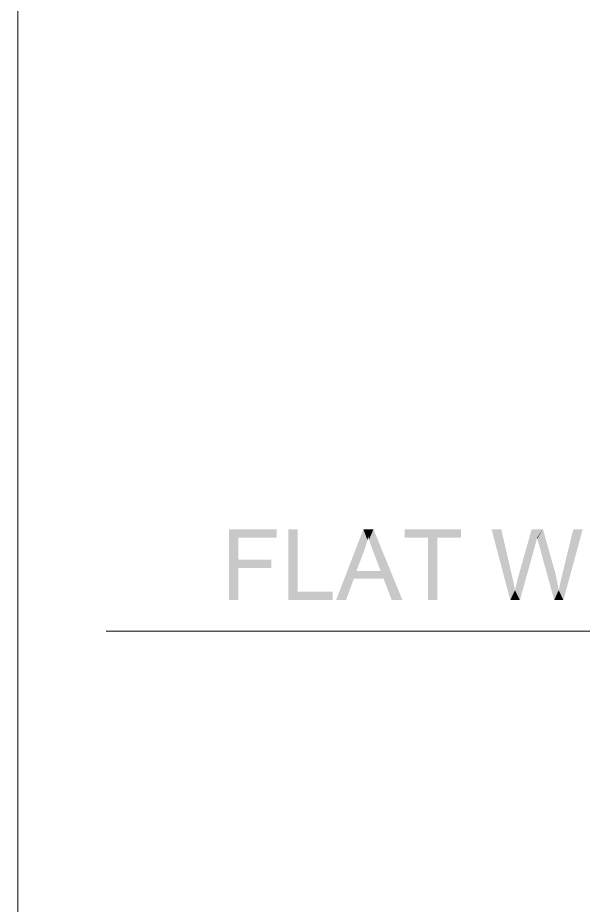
# Model space of a CAD drawing. Header units: millimetres. Extents: x 2 to 579, y 1 to 405.
# Drawn here: x 160.25 to 167.13, y 101.64 to 112.46 of the extents above; entities that cross this region are included whole.
import ezdxf

# ---------------------------------------------------------------- set-up
doc = ezdxf.new("R2010")
doc.units = ezdxf.units.MM
doc.linetypes.add('XKITLINE00', pattern=[0])
doc.layers.add('LinkedObject', color=7, linetype='Continuous', lineweight=0)

# ---------------------------------------------------------------- blocks, each defined once
blk = doc.blocks.new('*A4')
at = {"layer": 'LinkedObject'}
for points in [[(162.931, 105.855), (162.817, 105.361), (162.817, 106.225)], [(162.931, 105.855), (162.817, 106.225), (162.931, 106.123)], [(163.399, 106.123), (162.817, 106.225), (163.399, 106.225)], [(162.931, 106.123), (162.817, 106.225), (163.399, 106.123)], [(163.657, 106.225), (163.543, 105.361), (163.543, 106.225)], [(163.657, 105.463), (163.543, 105.361), (163.657, 106.225)], [(164.455, 106.225), (164.467, 105.969), (164.123, 105.361)], [(164.467, 105.969), (164.455, 106.225), (164.481, 106.01)], [(164.481, 106.01), (164.455, 106.225), (164.505, 106.092)], [(164.505, 106.092), (164.455, 106.225), (164.513, 106.134)], [(164.578, 106.225), (164.513, 106.134), (164.455, 106.225)], [(164.513, 106.134), (164.578, 106.225), (164.524, 106.099)], [(164.524, 106.099), (164.578, 106.225), (164.554, 106.009)], [(164.554, 106.009), (164.578, 106.225), (164.575, 105.954)], [(164.575, 105.954), (164.578, 106.225), (164.665, 105.716)], [(164.665, 105.716), (164.578, 106.225), (164.701, 105.622)], [(164.701, 105.622), (164.578, 106.225), (164.931, 105.361)], [(164.958, 106.225), (165.242, 106.123), (164.958, 106.123)], [(165.356, 106.123), (165.242, 106.123), (164.958, 106.225)], [(165.356, 106.123), (164.958, 106.225), (165.642, 106.225)], [(165.356, 106.123), (165.642, 106.225), (165.642, 106.123)], [(166.134, 106.225), (166.244, 105.361), (166.016, 106.225)], [(166.265, 105.658), (166.244, 105.361), (166.134, 106.225)], [(166.505, 106.225), (166.544, 106.019), (166.34, 105.641)], [(166.544, 106.019), (166.505, 106.225), (166.55, 106.04)], [(166.55, 106.04), (166.505, 106.225), (166.563, 106.09)], [(166.563, 106.09), (166.505, 106.225), (166.57, 106.12)], [(166.642, 106.225), (166.57, 106.12), (166.505, 106.225)], [(166.57, 106.12), (166.642, 106.225), (166.573, 106.111)], [(166.573, 106.111), (166.642, 106.225), (166.587, 106.06)], [(166.587, 106.06), (166.642, 106.225), (166.598, 106.019)], [(166.598, 106.019), (166.642, 106.225), (166.765, 105.787)], [(167.126, 106.225), (166.876, 105.669), (167.012, 106.225)], [(166.891, 105.361), (166.876, 105.669), (167.126, 106.225)], [(165.242, 105.361), (165.356, 106.123), (165.356, 105.361)], [(165.242, 106.123), (165.356, 106.123), (165.242, 105.361)], [(164.123, 105.361), (164.467, 105.969), (164.371, 105.716)], [(166.34, 105.641), (166.544, 106.019), (166.362, 105.361)], [(166.765, 105.787), (166.779, 105.361), (166.598, 106.019)], [(162.931, 105.753), (162.817, 105.361), (162.931, 105.855)], [(163.336, 105.753), (162.931, 105.855), (163.336, 105.855)], [(162.931, 105.753), (162.931, 105.855), (163.336, 105.753)], [(162.817, 105.361), (162.931, 105.753), (162.931, 105.361)], [(166.789, 105.706), (166.779, 105.361), (166.765, 105.787)], [(164.339, 105.622), (164.123, 105.361), (164.371, 105.716)], [(164.371, 105.716), (164.701, 105.622), (164.339, 105.622)], [(164.665, 105.716), (164.701, 105.622), (164.371, 105.716)], [(166.275, 105.614), (166.244, 105.361), (166.265, 105.658)], [(166.34, 105.641), (166.362, 105.361), (166.337, 105.63)], [(166.822, 105.553), (166.779, 105.361), (166.789, 105.706)], [(166.876, 105.669), (166.891, 105.361), (166.863, 105.616)], [(164.123, 105.361), (164.339, 105.622), (164.244, 105.361)], [(164.701, 105.622), (164.931, 105.361), (164.801, 105.361)], [(166.293, 105.525), (166.244, 105.361), (166.275, 105.614)], [(166.301, 105.481), (166.244, 105.361), (166.293, 105.525)], [(166.318, 105.551), (166.362, 105.361), (166.301, 105.481)], [(166.337, 105.63), (166.362, 105.361), (166.318, 105.551)], [(166.833, 105.481), (166.779, 105.361), (166.822, 105.553)], [(166.863, 105.616), (166.891, 105.361), (166.842, 105.522)], [(163.543, 105.361), (163.657, 105.463), (164.082, 105.361)], [(164.082, 105.361), (163.657, 105.463), (164.082, 105.463)], [(166.301, 105.481), (166.362, 105.361), (166.244, 105.361)], [(166.833, 105.481), (166.891, 105.361), (166.779, 105.361)], [(166.842, 105.522), (166.891, 105.361), (166.833, 105.481)]]:
    blk.add_hatch(color=7, dxfattribs=at).paths.add_polyline_path(points, flags=17)
at = {"layer": 'LinkedObject', "color": 2, "linetype": 'XKITLINE00', "lineweight": 0}
blk.add_line((160.246, 77.293), (160.246, 148.785), dxfattribs=at)
at = {"layer": 'LinkedObject', "color": 6, "linetype": 'XKITLINE00', "lineweight": 0}
blk.add_line((180.891, 104.981), (161.323, 104.981), dxfattribs=at)

msp = doc.modelspace()

# ---------------------------------------------------------------- block references
at = {"lineweight": 0}
msp.add_blockref('*A4', (0, 0), dxfattribs=at)

doc.saveas('drawing.dxf')
